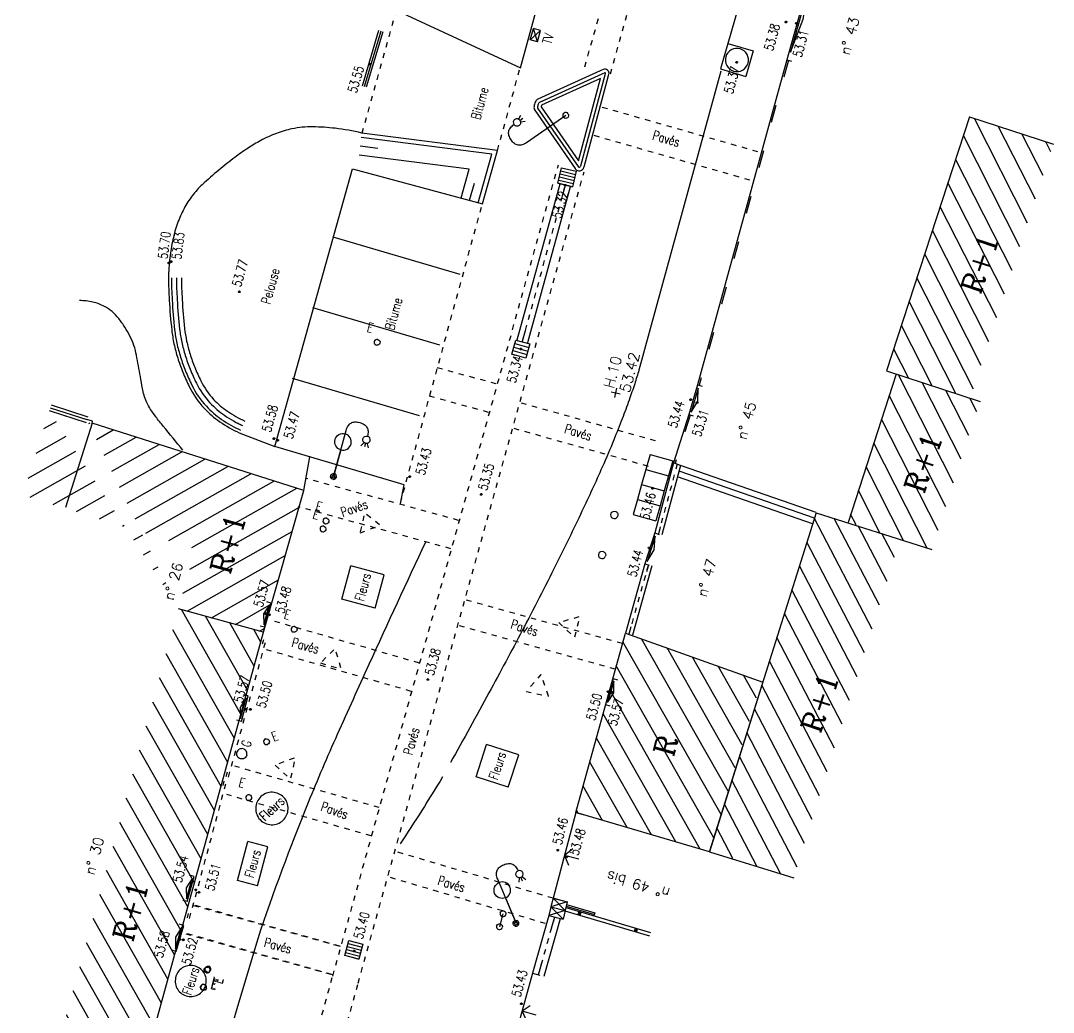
# Model space of a CAD drawing. Extents: x 661720 to 661930, y 6866381 to 6866956.
# Drawn here: x 661835.5 to 661870.62, y 6866849.16 to 6866882.86 of the extents above; entities that cross this region are included whole.
import ezdxf
from ezdxf.enums import TextEntityAlignment as Align

# ---------------------------------------------------------------- set-up
doc = ezdxf.new("R2010")
doc.units = 0
for name, pattern in [('CONTINU', [0]), ('JSI_007', [0.8, 0.3, -0.5]), ('JSI_MCL0', [1, 0.5, 0.5]), ('JSI_MCL3', [4.5, 3, -1.5]), ('JSI_TCO', [1, 0.5, 0.5]), ('JSI_TCO2', [1, 0.5, 0.5]), ('JSI_TIC', [0.2, 0.08, 0.01, -0.1, 0.01])]:
    doc.linetypes.add(name, pattern=pattern)
doc.layers.get('0').update_dxf_attribs({"linetype": 'CONTINUOUS'})
for name, color, linetype in [('ALTI', 140, 'CONTINUOUS'), ('BATI', 6, 'CONTINUOUS'), ('BORDURE', 7, 'CONTINU'), ('HACHURE', 7, 'CONTINUOUS'), ('LIMITE', 7, 'CONTINUOUS'), ('MARQUAGE', 7, 'CONTINUOUS'), ('MOB', 6, 'CONTINUOUS'), ('NUMEROS', 1, 'CONTINUOUS'), ('OBJASS', 22, 'CONTINUOUS'), ('OBJDIVERS', 104, 'CONTINUOUS'), ('OBJEAU', 4, 'CONTINUOUS'), ('OBJEP', 220, 'CONTINUOUS'), ('OBJGAZ', 30, 'CONTINUOUS'), ('OBJTELECOM', 3, 'CONTINUOUS'), ('POINTS-POLYGO', 7, 'CONTINUOUS'), ('POLYGO', 240, 'CONTINUOUS'), ('SIGNAL', 6, 'CONTINUOUS'), ('TEXTE', 7, 'CONTINUOUS'), ('VEGETATION', 3, 'CONTINUOUS'), ('VOIRIE', 7, 'CONTINUOUS'), ('Z', 4, 'CONTINUOUS')]:
    doc.layers.add(name, color=color, linetype=linetype)
doc.styles.add('36-2', font='romans.shx', dxfattribs={"height": 0.36})
doc.styles.add('5-2', font='romand.shx', dxfattribs={"height": 0.35})
doc.styles.add('7-2', font='romanc.shx', dxfattribs={"height": 0.7})
doc.styles.add('ROMANS', font='romans.shx', dxfattribs={"width": 0.95, "oblique": 13.5, "height": 5})
doc.styles.get("Standard").update_dxf_attribs({"font": 'romans.shx'})
doc.linetypes.add('JSI_HAIED', pattern='A,0.48,0.06,-0.1,[138,jsi_form.shx,S=0.05,R=0,X=-0.1,Y=0],0.06', length=0.7)
doc.linetypes.add('JSI_HAIEG', pattern='A,0.48,0.06,-0.1,[137,jsi_form.shx,S=0.05,R=0,X=-0.1,Y=0],0.06', length=0.7)
doc.linetypes.add('JSI_MUA', pattern='A,0.0001,[130,jsi_form.shx,S=0.5,R=0,X=-0.125,Y=0],-0.75', length=0.7501)
doc.linetypes.add('JSI_MUD', pattern='A,0.0001,[130,jsi_form.shx,S=0.5,R=0,X=0.875,Y=0],-0.75', length=0.7501)
doc.linetypes.add('JSI_MUG', pattern='A,0.0001,[130,jsi_form.shx,S=0.5,R=0,X=-0.125,Y=0],-0.75', length=0.7501)
doc.linetypes.add('JSI_MUR', pattern='A,1e-06,-0.5,[130,jsi_form.shx,S=0.7,R=315,X=0.05,Y=0],-0.5', length=1.000001)

# ---------------------------------------------------------------- blocks, each defined once
blk = doc.blocks.new('$B_200')
at = {"color": 0, "linetype": 'BYBLOCK', "flags": 128}
for points in [[(0, -0.5, -0.414214), (-0.5, 0, -0.414214), (0, 0.5)], [(0, -0.5, 0.414214), (0.5, 0, 0.414214), (0, 0.5)]]:
    blk.add_lwpolyline(points, format="xyb", dxfattribs=at)
blk = doc.blocks.new('$B_100')
at = {"color": 0, "linetype": 'BYBLOCK', "flags": 128}
for points in [[(0, 0.625, -0.4142136), (-0.1875, 0.8125, -0.4142136), (0, 1)], [(0, 0.625, 0.4142136), (0.1875, 0.8125, 0.4142136), (0, 1)]]:
    blk.add_lwpolyline(points, format="xyb", dxfattribs=at)
blk.add_lwpolyline([(0, 0.625), (0, 0)], dxfattribs=at)
blk = doc.blocks.new('$Y_001')
at = {"color": 0, "linetype": 'BYBLOCK', "flags": 128}
for points in [[(-0.5, 0), (0.5, 0)], [(0, -0.5), (0, 0.5)]]:
    blk.add_lwpolyline(points, dxfattribs=at)
blk = doc.blocks.new('TCPOINT')
at = {"color": 0}
blk.add_point((0, 0), dxfattribs=at)
at = {"layer": 'NUMEROS', "style": '36-2'}
blk.add_attdef('MAT', (0.1, 0.1), '', height=0.36, dxfattribs=at)
at = {"layer": 'Z', "style": 'ROMANS'}
blk.add_attdef('ALT', text='', height=0.36, dxfattribs=at).set_placement((0.1, -0.1), align=Align.TOP_LEFT)
blk = doc.blocks.new('$B_001')
at = {"color": 0, "linetype": 'BYBLOCK', "flags": 128}
for points in [[(0, 0), (0, 1)], [(0, 1), (1, 1)], [(1, 0), (1, 1)], [(0, 0), (1, 0)]]:
    blk.add_lwpolyline(points, dxfattribs=at)
blk = doc.blocks.new('$B_130')
at = {"color": 0, "linetype": 'BYBLOCK', "flags": 128}
for points in [[(0, 0), (0, 0.812, -0.08), (0.012, 0.895, -0.117647), (0.047, 0.953, -0.117647), (0.105, 0.988, -0.08), (0.188, 1, -0.08), (0.27, 0.988, -0.117647), (0.328, 0.953, -0.117647), (0.363, 0.895, -0.08), (0.375, 0.812)], [(0.375, 0.688, -0.414214), (0.312, 0.75, -0.414214), (0.375, 0.812)], [(0.375, 0.688, 0.414214), (0.438, 0.75, 0.414214), (0.375, 0.812)]]:
    blk.add_lwpolyline(points, format="xyb", dxfattribs=at)
for points in [[(0.344, 0.688), (0.312, 0.625)], [(0.375, 0.688), (0.375, 0.625)], [(0.406, 0.688), (0.438, 0.625)]]:
    blk.add_lwpolyline(points, dxfattribs=at)
blk = doc.blocks.new('$B_030')
at = {"color": 0, "linetype": 'BYBLOCK', "flags": 128}
for points in [[(0, 0), (0, 1)], [(0, 1), (1, 1)], [(0, 1), (1, 0)], [(0, 0), (1, 1)], [(1, 0), (1, 1)], [(0, 0), (1, 0)]]:
    blk.add_lwpolyline(points, dxfattribs=at)
blk = doc.blocks.new('$B_020')
at = {"color": 0, "linetype": 'BYBLOCK', "flags": 128}
for points in [[(0, 0), (0, 1)], [(0, 1), (1, 1)], [(1, 0), (1, 1)], [(0, 0), (1, 0)]]:
    blk.add_lwpolyline(points, dxfattribs=at)
for points in [[(0.5, 0.0625, -0.4142136), (0.0625, 0.5, -0.4142136), (0.5, 0.9375)], [(0.5, 0.0625, 0.4142136), (0.9375, 0.5, 0.4142136), (0.5, 0.9375)]]:
    blk.add_lwpolyline(points, format="xyb", dxfattribs=at)
blk = doc.blocks.new('$B_043')
at = {"color": 0, "linetype": 'BYBLOCK', "flags": 128}
blk.add_lwpolyline([(0, 0.5), (1, 0.5)], dxfattribs=at)
blk = doc.blocks.new('$B_055')
at = {"color": 0, "linetype": 'BYBLOCK', "flags": 128}
for points in [[(0.5, 0, -0.414214), (0, 0.5, -0.414214), (0.5, 1)], [(0.5, 0, 0.414214), (1, 0.5, 0.414214), (0.5, 1)]]:
    blk.add_lwpolyline(points, format="xyb", dxfattribs=at)
blk = doc.blocks.new('$B_027')
at = {"color": 0, "linetype": 'BYBLOCK', "flags": 128}
for points in [[(-0.5, -0.5), (0.5, -0.5), (0.5, -0.188)], [(-0.5, -0.5), (-0.5, -0.188)]]:
    blk.add_lwpolyline(points, dxfattribs=at)
blk.add_lwpolyline([(-0.406, -0.406), (0.406, -0.406), (0, -0.188)], close=True, dxfattribs=at)
blk = doc.blocks.new('$B_028')
at = {"color": 0, "linetype": 'BYBLOCK', "flags": 128}
for points in [[(0, 0.5), (0, -0.5), (0.094, -0.062)], [(-0.5, -0.5), (-0.5, 0)], [(0.5, 0), (0.5, -0.5)], [(-0.094, -0.062), (0, -0.5)], [(-0.5, -0.5), (0.5, -0.5)]]:
    blk.add_lwpolyline(points, dxfattribs=at)
blk = doc.blocks.new('$B_210')
at = {"linetype": 'CONTINUOUS'}
blk.add_hatch(color=0, dxfattribs=at).paths.add_polyline_path([(0, -0.5, -1), (0, 0.5, -1)])
at = {"color": 0, "linetype": 'BYBLOCK', "flags": 128}
blk.add_lwpolyline([(0, -0.5, -1), (0, 0.5, -1)], format="xyb", close=True, dxfattribs=at)
blk = doc.blocks.new('GEOCARR1')
at = {"const_width": 1}
blk.add_lwpolyline([(0, 0), (0, 1)], dxfattribs=at)

msp = doc.modelspace()

# ---------------------------------------------------------------- hatches: boundary and pattern name
at = {"layer": 'HACHURE', "linetype": 'CONTINUOUS', "ltscale": 2}
h = msp.add_hatch(dxfattribs=at)
h.set_pattern_fill('_USER', color=256, scale=0.6, angle=116.9269, style=0, pattern_type=0)
h.set_pattern_definition([(116.9269, (661958.265, 6866695.073), (-0.534951, -0.271712), [])])
h.paths.add_polyline_path([(661867.767, 6866879.59), (661870.619, 6866878.66), (661867.801, 6866870.025), (661864.949, 6866870.956)])
h = msp.add_hatch(dxfattribs=at)
h.set_pattern_fill('_USER', color=256, scale=0.6, angle=116.9999, style=0, pattern_type=0)
h.set_pattern_definition([(116.9999, (661958.265, 6866695.073), (-0.5346043, -0.2723935), [])])
h.paths.add_polyline_path([(661865.273, 6866870.844), (661868.126, 6866869.917), (661866.49, 6866864.88), (661863.637, 6866865.807)])
at = {"layer": 'HACHURE'}
h = msp.add_hatch(dxfattribs=at)
h.set_pattern_fill('_USER', color=256, scale=0.6, angle=209.4977, style=0, pattern_type=0)
h.set_pattern_definition([(209.49770058, (50261.49716, 6738626.0907), (0.2954331781, -0.52222527445), [])])
edge = h.paths.add_edge_path()
edge.add_line((661843.764, 6866862.074), (661845.127, 6866866.889))
edge.add_line((661845.127, 6866866.889), (661837.935, 6866869.173))
edge.add_line((661837.935, 6866869.173), (661837.95, 6866869.247))
edge.add_line((661837.95, 6866869.247), (661837.75, 6866869.303))
edge.add_line((661840.872, 6866862.872), (661841.449, 6866864.91))
edge.add_line((661841.449, 6866864.91), (661835.577, 6866866.737))
edge.add_line((661843.764, 6866862.074), (661840.872, 6866862.872))
edge.add_line((661836.485, 6866869.597), (661837.736, 6866869.193))
edge.add_line((661837.736, 6866869.193), (661837.767, 6866869.289))
edge.add_line((661837.767, 6866869.289), (661837.95, 6866869.247))
edge.add_line((661837.95, 6866869.247), (661837.935, 6866869.173))
edge.add_line((661836.485, 6866869.597), (661835.577, 6866866.737))
at = {"layer": 'HACHURE', "linetype": 'CONTINUOUS', "ltscale": 2}
h = msp.add_hatch(dxfattribs=at)
h.set_pattern_fill('_USER', color=256, scale=0.6, angle=117.5151, style=0, pattern_type=0)
h.set_pattern_definition([(117.51513, (661958.265, 6866695.073), (-0.5321333, -0.2771897), [])])
h.paths.add_polyline_path([(661862.554, 6866866.136), (661865.415, 6866865.235), (661861.791, 6866853.729), (661858.929, 6866854.631)])
h = msp.add_hatch(dxfattribs=at)
h.set_pattern_fill('_USER', color=256, scale=0.6, angle=119.5764, style=0, pattern_type=0)
h.set_pattern_definition([(119.5764, (661958.265, 6866695.073), (-0.5218189, -0.2961504), [])])
h.paths.add_polyline_path([(661838.393, 6866842.608), (661835.501, 6866843.406), (661840.872, 6866862.872), (661843.764, 6866862.074)])
h = msp.add_hatch(dxfattribs=at)
h.set_pattern_fill('_USER', color=256, scale=0.6, angle=119.6016, style=0, pattern_type=0)
h.set_pattern_definition([(119.6016, (661958.265, 6866695.073), (-0.5216887, -0.2963797), [])])
h.paths.add_polyline_path([(661860.695, 6866860.391), (661858.93, 6866854.607), (661854.384, 6866855.945), (661856.064, 6866862.045)])
at = {"layer": 'OBJASS', "linetype": 'CONTINUOUS', "ltscale": 2}
h = msp.add_hatch(dxfattribs=at)
h.set_pattern_fill('_USER', color=256, scale=0.1076, angle=166.3943, style=0, pattern_type=0)
h.set_pattern_definition([(166.394, (661853.8982, 6866877.85848), (-0.025312, -0.10458), [])])
h.paths.add_polyline_path([(661853.898, 6866877.858), (661854.396, 6866877.738), (661854.269, 6866877.215), (661853.772, 6866877.335)])
h = msp.add_hatch(dxfattribs=at)
h.set_pattern_fill('_USER', color=256, scale=0.125, angle=-15.3603, style=0, pattern_type=0)
h.set_pattern_definition([(344.64, (661852.68485, 6866871.38964), (0.033111, 0.120535), [])])
h.paths.add_polyline_path([(661852.685, 6866871.39), (661852.203, 6866871.522), (661852.335, 6866872.004), (661852.817, 6866871.872)])
h = msp.add_hatch(dxfattribs=at)
h.set_pattern_fill('_USER', color=256, scale=0.1051, angle=-15.2945, style=0, pattern_type=0)
h.set_pattern_definition([(344.706, (661847.00354, 6866850.96142), (0.027723, 0.101378), [])])
h.paths.add_polyline_path([(661847.004, 6866850.961), (661846.524, 6866851.092), (661846.663, 6866851.6), (661847.142, 6866851.468)])

# ---------------------------------------------------------------- linework, layer by layer
at = {"layer": 'BATI', "linetype": 'JSI_MUD', "ltscale": 0.16}
msp.add_line((661843.727, 6866861.677, 110.804), (661843.77, 6866861.831, 110.804), dxfattribs=at)
at = {"layer": 'BATI', "linetype": 'JSI_MUG', "ltscale": 0.16}
msp.add_line((661842.49, 6866857.173, 110.829), (661842.533, 6866857.328, 110.828), dxfattribs=at)
at = {"layer": 'BATI', "linetype": 'JSI_MUD', "ltscale": 0.15}
msp.add_line((661842.387, 6866856.867, 110.827), (661842.426, 6866857.011, 110.827), dxfattribs=at)
at = {"layer": 'BATI', "linetype": 'JSI_MUG', "ltscale": 0.15}
msp.add_line((661841.174, 6866852.367, 110.839), (661841.213, 6866852.512, 110.839), dxfattribs=at)
at = {"layer": 'BATI', "linetype": 'JSI_TCO2', "ltscale": 2, "elevation": 57.333, "flags": 128}
for points in [[(661867.767, 6866879.59), (661864.949, 6866870.956)], [(661867.767, 6866879.59), (661870.619, 6866878.66)], [(661864.949, 6866870.956), (661868.126, 6866869.917)], [(661865.273, 6866870.844), (661863.637, 6866865.807)], [(661843.764, 6866862.074), (661845.127, 6866866.889), (661837.935, 6866869.173), (661837.95, 6866869.247), (661837.75, 6866869.303)], [(661837.935, 6866869.173), (661837.027, 6866866.314)], [(661862.554, 6866866.136), (661858.929, 6866854.631)], [(661862.554, 6866866.136), (661866.49, 6866864.88)], [(661843.764, 6866862.074), (661840.872, 6866862.872)], [(661838.393, 6866842.608), (661843.764, 6866862.074)], [(661858.93, 6866854.607), (661861.791, 6866853.729)]]:
    msp.add_lwpolyline(points, dxfattribs=at)
msp.add_lwpolyline([(661860.74, 6866860.377), (661858.93, 6866854.607), (661854.384, 6866855.945), (661856.064, 6866862.045)], close=True, dxfattribs=at)
at = {"layer": 'BATI', "linetype": 'JSI_TIC', "ltscale": 2, "elevation": 57.333, "flags": 128}
for points in [[(661842.567, 6866857.152), (661843.847, 6866861.81)], [(661841.247, 6866852.348), (661842.498, 6866856.992)]]:
    msp.add_lwpolyline(points, dxfattribs=at)
at = {"layer": 'BORDURE', "linetype": 'JSI_MUD', "ltscale": 0.37}
msp.add_line((661853.926, 6866876.908, 110.656), (661854.024, 6866877.265, 110.655), dxfattribs=at)
at = {"layer": 'BORDURE', "linetype": 'JSI_MUG', "ltscale": 0.37}
msp.add_line((661852.568, 6866871.965, 110.671), (661852.666, 6866872.322, 110.67), dxfattribs=at)
at = {"layer": 'BORDURE', "linetype": 'JSI_TCO', "ltscale": 2, "elevation": 57.333, "flags": 128}
for points in [[(661846.939, 6866884.67, 0.031922), (661846.916, 6866884.52, 0.037393), (661846.914, 6866884.379, 0.088375), (661846.973, 6866884.127, 0.055994), (661847.051, 6866883.992, 0.051382), (661847.161, 6866883.871, 0.026755), (661847.467, 6866883.621, 0.020062), (661847.602, 6866883.531, 0.027253), (661847.724, 6866883.466), (661852.494, 6866881.253), (661853.411, 6866884.577)], [(661847.105, 6866879.036, 0.031737), (661846.198, 6866879.199, 0.023637), (661845.436, 6866879.249, 0.056803), (661844.727, 6866879.181, 0.038471), (661844.198, 6866879.026, 0.034102), (661843.666, 6866878.782, 0.019433), (661843.234, 6866878.524, 0.016041), (661842.78, 6866878.208, 0.014832), (661842.242, 6866877.782, 0.012238), (661841.677, 6866877.282, 0.043016), (661841.337, 6866876.909, 0.040559), (661841.057, 6866876.471, 0.035966), (661840.839, 6866875.976, 0.031269), (661840.677, 6866875.418, 0.026647), (661840.574, 6866874.798, 0.0225), (661840.528, 6866874.116)], [(661840.528, 6866874.116, 0.010881), (661840.554, 6866873.361, 0.01372), (661840.639, 6866872.343, 0.025262), (661840.715, 6866871.876, 0.022899), (661840.842, 6866871.395, 0.019961), (661841.015, 6866870.914, 0.017825), (661841.235, 6866870.421, 0.075451), (661841.743, 6866869.685, 0.052286), (661842.275, 6866869.226, 0.044613), (661842.937, 6866868.851)], [(661841.018, 6866868.257, -0.002981), (661840.353, 6866869.073, -0.002404), (661840.095, 6866869.396, -0.028929), (661839.919, 6866869.646, -0.032546), (661839.784, 6866869.9, -0.064745), (661839.642, 6866870.36, 0.002284), (661839.573, 6866870.763, 0.002698), (661839.439, 6866871.49, 0.035012), (661839.353, 6866871.814, 0.032498), (661839.219, 6866872.136, 0.027599), (661839.049, 6866872.436, 0.024556), (661838.837, 6866872.733, 0.049623), (661838.611, 6866872.969, 0.052904), (661838.35, 6866873.147, 0.067094), (661837.954, 6866873.295, 0.056816), (661837.498, 6866873.344)]]:
    msp.add_lwpolyline(points, format="xyb", dxfattribs=at)
for points in [[(661851.201, 6866876.631), (661851.717, 6866878.449), (661847.105, 6866879.036)], [(661848.413, 6866866.451), (661848.538, 6866867.083), (661844.145, 6866868.386), (661846.79, 6866877.822), (661851.201, 6866876.631)], [(661852.39, 6866872.014), (661853.846, 6866877.314)], [(661852.747, 6866871.916), (661854.203, 6866877.216)], [(661842.937, 6866868.851), (661844.145, 6866868.386)], [(661845.127, 6866866.889), (661845.338, 6866868.037)]]:
    msp.add_lwpolyline(points, dxfattribs=at)
at = {"layer": 'BORDURE', "linetype": 'JSI_TIC', "ltscale": 2, "elevation": 57.333, "flags": 128}
msp.add_lwpolyline([(661852.568, 6866871.965), (661854.024, 6866877.265)], dxfattribs=at)
at = {"layer": 'LIMITE', "linetype": 'JSI_MUD', "ltscale": 0.24}
msp.add_line((661853.361, 6866880.18, 110.676), (661853.143, 6866880.081, 110.68), dxfattribs=at)
at = {"layer": 'LIMITE', "linetype": 'JSI_TCO', "ltscale": 2}
msp.add_line((661837.736, 6866869.193, 111.07), (661836.485, 6866869.597, 111.083), dxfattribs=at)
at = {"layer": 'LIMITE', "linetype": 'JSI_MUG', "ltscale": 0.2}
msp.add_line((661837.767, 6866869.289, 111.07), (661837.576, 6866869.35, 111.072), dxfattribs=at)
at = {"layer": 'LIMITE', "linetype": 'JSI_MUD', "ltscale": 0.25}
for p, q in [((661857.254, 6866865.655, 110.798), (661857.189, 6866865.414, 110.799)), ((661856.252, 6866862.252, 110.817), (661856.185, 6866862.011, 110.821))]:
    msp.add_line(p, q, dxfattribs=at)
at = {"layer": 'LIMITE', "linetype": 'JSI_MUG', "ltscale": 0.25}
msp.add_line((661856.848, 6866864.364, 110.775), (661856.78, 6866864.123, 110.78), dxfattribs=at)
at = {"layer": 'LIMITE', "linetype": 'JSI_MUG', "ltscale": 0.4}
msp.add_line((661853.653, 6866852.391, 110.83), (661853.545, 6866852.006, 110.822), dxfattribs=at)
at = {"layer": 'LIMITE', "linetype": 'JSI_MUD', "ltscale": 0.4}
msp.add_line((661853.212, 6866850.815, 110.797), (661853.104, 6866850.43, 110.79), dxfattribs=at)
at = {"layer": 'LIMITE', "linetype": 'CONTINUOUS', "ltscale": 2, "elevation": 57.333, "flags": 128}
for points in [[(661861.56, 6866881.528), (661858.523, 6866870.479)], [(661858.225, 6866869.468), (661857.706, 6866867.828)]]:
    msp.add_lwpolyline(points, dxfattribs=at)
at = {"layer": 'LIMITE', "linetype": 'JSI_007', "ltscale": 2, "elevation": 57.333, "flags": 128}
for points in [[(661861.608, 6866881.515), (661858.571, 6866870.466)], [(661858.273, 6866869.453), (661857.754, 6866867.813)]]:
    msp.add_lwpolyline(points, dxfattribs=at)
at = {"layer": 'LIMITE', "linetype": 'JSI_TCO', "ltscale": 2, "elevation": 57.333, "flags": 128}
for points in [[(661853.093, 6866880.19, 0.100322), (661853.047, 6866880.155, 0.066879), (661853.007, 6866880.097, 0.04462), (661852.977, 6866880.024, 0.042081), (661852.96, 6866879.946, 0.074161), (661852.96, 6866879.875, 0.112008), (661852.981, 6866879.821), (661854.36, 6866877.831), (661854.363, 6866877.826, 0.638604), (661854.657, 6866877.877), (661854.661, 6866877.892), (661855.493, 6866880.989), (661855.505, 6866881.034, 0.633309), (661855.315, 6866881.195), (661855.212, 6866881.149)], [(661853.218, 6866879.983, 0.039774), (661853.206, 6866879.953, 0.032336), (661853.2, 6866879.926), (661854.467, 6866878.097), (661855.217, 6866880.888)]]:
    msp.add_lwpolyline(points, format="xyb", close=True, dxfattribs=at)
at = {"layer": 'LIMITE', "linetype": 'JSI_MUR', "ltscale": 0.24, "elevation": 57.333, "flags": 128}
msp.add_lwpolyline([(661853.143, 6866880.081, 0.09675), (661853.135, 6866880.074, 0.065921), (661853.114, 6866880.042, 0.045475), (661853.091, 6866879.988, 0.042825), (661853.079, 6866879.93, 0.06212), (661853.078, 6866879.898, 0.057742), (661853.079, 6866879.889), (661854.458, 6866877.899), (661854.462, 6866877.895, 0.640773), (661854.541, 6866877.908), (661854.545, 6866877.924), (661855.377, 6866881.02), (661855.389, 6866881.065, 0.627752), (661855.365, 6866881.086), (661855.261, 6866881.039)], format="xyb", close=True, dxfattribs=at)
at = {"layer": 'LIMITE', "linetype": 'JSI_MUG', "ltscale": 0.24, "elevation": 57.333, "flags": 128}
msp.add_lwpolyline([(661853.143, 6866880.081, 0.09675), (661853.135, 6866880.074, 0.065921), (661853.114, 6866880.042, 0.045475), (661853.091, 6866879.988), (661853.088, 6866879.977), (661853.085, 6866879.965)], format="xyb", dxfattribs=at)
at = {"layer": 'LIMITE', "linetype": 'JSI_TCO', "ltscale": 2, "elevation": 57.333, "flags": 128}
for points in [[(661840.628, 6866874.117, 0.010938), (661840.653, 6866873.366, 0.013706), (661840.738, 6866872.354, 0.025294), (661840.813, 6866871.896, 0.022891), (661840.938, 6866871.425, 0.019993), (661841.107, 6866870.951, 0.017824), (661841.324, 6866870.465, 0.075455), (661841.816, 6866869.753, 0.052399), (661842.334, 6866869.307, 0.044526), (661842.979, 6866868.942)], [(661840.967, 6866874.121, 0.010886), (661840.993, 6866873.385, 0.01366), (661841.076, 6866872.392, 0.02536), (661841.146, 6866871.966, 0.02277), (661841.262, 6866871.526, 0.02004), (661841.423, 6866871.077, 0.017754), (661841.63, 6866870.614, 0.075583), (661842.064, 6866869.986, 0.052738), (661842.533, 6866869.583, 0.044086), (661843.121, 6866869.251)]]:
    msp.add_lwpolyline(points, format="xyb", dxfattribs=at)
at = {"layer": 'LIMITE', "linetype": 'JSI_MUR', "ltscale": 0.34, "elevation": 57.333, "flags": 128}
msp.add_lwpolyline([(661840.798, 6866874.119, 0.011048), (661840.823, 6866873.376, 0.013625), (661840.907, 6866872.373, 0.025305), (661840.98, 6866871.931, 0.022825), (661841.1, 6866871.476, 0.020079), (661841.265, 6866871.014, 0.01785), (661841.477, 6866870.539, 0.075413), (661841.94, 6866869.869, 0.052591), (661842.433, 6866869.445, 0.044323), (661843.05, 6866869.096)], format="xyb", dxfattribs=at)
at = {"layer": 'LIMITE', "linetype": 'JSI_MUG', "ltscale": 0.34, "elevation": 57.333, "flags": 128}
msp.add_lwpolyline([(661840.798, 6866874.119, 0.005254), (661840.805, 6866873.783)], format="xyb", dxfattribs=at)
at = {"layer": 'LIMITE', "linetype": 'JSI_MUR', "ltscale": 0.2, "elevation": 57.333, "flags": 128}
msp.add_lwpolyline([(661837.767, 6866869.289), (661836.515, 6866869.692)], dxfattribs=at)
at = {"layer": 'LIMITE', "linetype": 'JSI_TCO', "ltscale": 2, "elevation": 57.333, "flags": 128}
for points in [[(661837.797, 6866869.384), (661836.546, 6866869.787)], [(661857.706, 6866867.828), (661857.069, 6866865.446)], [(661857.943, 6866867.745), (661857.706, 6866867.828)], [(661857.943, 6866867.745), (661857.31, 6866865.381)], [(661862.554, 6866866.138), (661857.943, 6866867.745)], [(661862.434, 6866865.756), (661857.839, 6866867.358)], [(661856.727, 6866864.398), (661856.064, 6866862.045)], [(661856.968, 6866864.33), (661856.305, 6866861.977)], [(661853.46, 6866852.445), (661852.912, 6866850.484)], [(661853.846, 6866852.337), (661853.297, 6866850.376)]]:
    msp.add_lwpolyline(points, dxfattribs=at)
at = {"layer": 'LIMITE', "linetype": 'JSI_MUD', "ltscale": 0.34, "elevation": 57.333, "flags": 128}
msp.add_lwpolyline([(661842.758, 6866869.244, 0.018543), (661843.05, 6866869.096)], format="xyb", dxfattribs=at)
at = {"layer": 'LIMITE', "linetype": 'JSI_TIC', "ltscale": 2, "elevation": 57.333, "flags": 128}
for points in [[(661857.825, 6866867.787), (661857.189, 6866865.414)], [(661856.848, 6866864.364), (661856.185, 6866862.011)], [(661853.653, 6866852.391), (661853.104, 6866850.43)]]:
    msp.add_lwpolyline(points, dxfattribs=at)
at = {"layer": 'LIMITE', "linetype": 'JSI_MUR', "ltscale": 0.4, "elevation": 57.333, "flags": 128}
msp.add_lwpolyline([(661862.494, 6866865.947), (661857.891, 6866867.552)], dxfattribs=at)
at = {"layer": 'LIMITE', "linetype": 'CONTINUOUS', "elevation": 57.333, "flags": 128}
msp.add_lwpolyline([(661854.043, 6866852.718), (661856.921, 6866851.871)], dxfattribs=at)
at = {"layer": 'LIMITE', "linetype": 'JSI_MUR', "ltscale": 0.1, "elevation": 57.333, "flags": 128}
msp.add_lwpolyline([(661854.055, 6866852.767), (661855.012, 6866852.485)], dxfattribs=at)
at = {"layer": 'LIMITE', "elevation": 57.333, "flags": 128}
for points in [[(661854.067, 6866852.815), (661855.026, 6866852.533), (661854.998, 6866852.437)], [(661854.009, 6866852.603), (661856.887, 6866851.755)]]:
    msp.add_lwpolyline(points, dxfattribs=at)
at = {"layer": 'MARQUAGE', "linetype": 'JSI_MCL3', "ltscale": 2, "elevation": 57.333, "flags": 128}
msp.add_lwpolyline([(661860.294, 6866884.637), (661859.551, 6866882.08)], dxfattribs=at)
at = {"layer": 'MARQUAGE', "linetype": 'JSI_MCL0', "ltscale": 2, "elevation": 57.333, "flags": 128}
for points in [[(661859.309, 6866881.137), (661856.523, 6866870.985, -0.011061), (661856.382, 6866870.517, -0.007781), (661856.194, 6866869.965, -0.005761), (661855.957, 6866869.331, -0.004432), (661855.673, 6866868.612, -0.00775), (661855.278, 6866867.683, -0.00658), (661854.588, 6866866.183, -0.004397), (661853.705, 6866864.368, -0.005784), (661852.56, 6866862.133, -0.003562), (661851.425, 6866860.013, -0.002819), (661850.119, 6866857.646)], [(661843.573, 6866851.67, -0.015858), (661845.29, 6866856.297, -0.008504), (661846.28, 6866858.61, -0.001556), (661847.353, 6866860.984, -0.002952), (661849.282, 6866865.15)]]:
    msp.add_lwpolyline(points, format="xyb", dxfattribs=at)
for points in [[(661850.444, 6866874.229), (661846.13, 6866875.502)], [(661849.753, 6866871.827), (661845.439, 6866873.099)], [(661849.062, 6866869.424), (661844.748, 6866870.697)], [(661839.302, 6866837.035), (661842.884, 6866849.369), (661843.573, 6866851.67)]]:
    msp.add_lwpolyline(points, dxfattribs=at)
at = {"layer": 'MARQUAGE', "linetype": 'JSI_MCL3', "ltscale": 2, "elevation": 57.333, "flags": 128}
msp.add_lwpolyline([(661849.849, 6866857.161, -0.011372), (661848.402, 6866854.877)], format="xyb", dxfattribs=at)
at = {"layer": 'OBJASS', "linetype": 'JSI_TCO', "ltscale": 2}
msp.add_line((661847.818, 6866882.476, 110.885), (661847.255, 6866880.592, 110.886), dxfattribs=at)
at = {"layer": 'OBJASS', "linetype": 'JSI_TCO', "ltscale": 2, "elevation": 57.333, "flags": 128}
msp.add_lwpolyline([(661847.674, 6866882.519), (661847.111, 6866880.635)], dxfattribs=at)
at = {"layer": 'OBJASS', "linetype": 'JSI_MUA', "ltscale": 0.15, "elevation": 57.333, "flags": 128}
msp.add_lwpolyline([(661847.746, 6866882.497), (661847.183, 6866880.614)], dxfattribs=at)
at = {"layer": 'OBJASS', "linetype": 'JSI_MUG', "ltscale": 0.15, "elevation": 110.885, "flags": 128}
msp.add_lwpolyline([(661847.746, 6866882.497), (661847.703, 6866882.353)], dxfattribs=at)
at = {"layer": 'OBJASS', "linetype": 'JSI_MUD', "ltscale": 0.15, "elevation": 110.886, "flags": 128}
msp.add_lwpolyline([(661847.226, 6866880.758), (661847.183, 6866880.614)], dxfattribs=at)
at = {"layer": 'OBJASS', "linetype": 'JSI_TCO', "ltscale": 2, "elevation": 57.333, "flags": 128}
for points in [[(661853.898, 6866877.858), (661854.396, 6866877.738), (661854.269, 6866877.215), (661853.772, 6866877.335)], [(661852.685, 6866871.39), (661852.203, 6866871.522), (661852.335, 6866872.004), (661852.817, 6866871.872)], [(661847.004, 6866850.961), (661846.524, 6866851.092), (661846.663, 6866851.6), (661847.142, 6866851.468)]]:
    msp.add_lwpolyline(points, close=True, dxfattribs=at)
at = {"layer": 'VEGETATION', "linetype": 'JSI_HAIED', "ltscale": 2, "elevation": 57.333, "flags": 128}
msp.add_lwpolyline([(661851.057, 6866876.672), (661851.526, 6866878.322), (661847.086, 6866878.888)], dxfattribs=at)
at = {"layer": 'VEGETATION', "linetype": 'JSI_MUD', "ltscale": 0.6, "elevation": 57.333, "flags": 128}
msp.add_lwpolyline([(661847.643, 6866878.514), (661847.048, 6866878.59)], dxfattribs=at)
at = {"layer": 'VEGETATION', "linetype": 'JSI_HAIEG', "ltscale": 2, "elevation": 57.333, "flags": 128}
msp.add_lwpolyline([(661850.48, 6866876.836), (661850.758, 6866877.815), (661847.01, 6866878.292)], dxfattribs=at)
at = {"layer": 'VEGETATION', "linetype": 'JSI_MUG', "ltscale": 0.6, "elevation": 57.333, "flags": 128}
msp.add_lwpolyline([(661850.768, 6866876.754), (661850.932, 6866877.331)], dxfattribs=at)
at = {"layer": 'VOIRIE', "linetype": 'JSI_TIC', "ltscale": 2, "elevation": 57.333, "flags": 128}
for points in [[(661854.688, 6866881.29), (661857.105, 6866889.911)], [(661855.555, 6866881.047), (661857.972, 6866889.668)], [(661848.269, 6866883.219), (661847.105, 6866879.036)], [(661851.717, 6866878.449), (661852.47, 6866881.195)], [(661860.57, 6866878.4), (661855.234, 6866879.924)], [(661860.295, 6866877.438), (661854.96, 6866878.963)], [(661846.112, 6866850.389), (661853.792, 6866877.963)], [(661846.979, 6866850.148), (661854.659, 6866877.721)], [(661848.413, 6866866.451), (661851.201, 6866876.631)], [(661851.674, 6866870.511), (661849.646, 6866871.068)], [(661851.409, 6866869.546), (661849.381, 6866870.104)], [(661857.09, 6866868.577), (661852.475, 6866869.876)], [(661856.846, 6866867.71), (661852.231, 6866869.009)], [(661850.396, 6866865.876), (661845.213, 6866867.296)], [(661850.132, 6866864.912), (661844.949, 6866866.332)], [(661855.962, 6866861.687), (661850.611, 6866863.177)], [(661849.061, 6866861.024), (661844.113, 6866862.446)], [(661855.721, 6866860.82), (661850.37, 6866862.31)], [(661848.784, 6866860.063), (661843.837, 6866861.485)], [(661847.696, 6866856.112), (661842.787, 6866857.517)], [(661847.421, 6866855.151), (661842.512, 6866856.555)], [(661853.606, 6866853.033), (661848.217, 6866854.631)], [(661853.35, 6866852.17), (661847.961, 6866853.769)], [(661841.384, 6866852.786), (661846.379, 6866851.395)], [(661846.375, 6866851.396), (661841.417, 6866852.795)], [(661841.116, 6866851.823), (661846.111, 6866850.432)], [(661846.104, 6866850.434), (661841.146, 6866851.833)], [(661846.088, 6866850.333), (661838.97, 6866824.513)], [(661846.956, 6866850.094), (661839.837, 6866824.274)]]:
    msp.add_lwpolyline(points, dxfattribs=at)
for points in [[(661847.042, 6866865.447), (661847.725, 6866865.71), (661847.195, 6866866.137)], [(661853.801, 6866862.401), (661854.337, 6866861.892), (661854.529, 6866862.605)], [(661845.699, 6866861.03), (661846.398, 6866860.83), (661846.199, 6866861.526)], [(661853.456, 6866859.901), (661853.195, 6866860.634), (661852.698, 6866860.059)], [(661844.156, 6866857.556), (661844.683, 6866857.075), (661844.85, 6866857.814)]]:
    msp.add_lwpolyline(points, close=True, dxfattribs=at)

# ---------------------------------------------------------------- block references
at = {"layer": 'ALTI', "linetype": 'CONTINUOUS', "yscale": 0.0600000000834948}
for p, xscale, rotation in [((661861.524, 6866882.814, 57.333), 0.0600000003961226, 254.6297743069887), ((661861.883, 6866882.765, 57.333), 0.0600000003961226, 254.6297743069887), ((661859.849, 6866881.44, 57.333), 0.0599999999548188, 254.6560128988828), ((661847.385, 6866881.37, 57.333), 0.0599999997767279, 253.3557639259554), ((661854.024, 6866877.265, 57.333), 0.059999999622662, 74.63966154749568), ((661840.54, 6866874.62, 57.333), 0.0600000000401683, 264.9290349623006), ((661840.619, 6866874.671, 57.333), 0.0600000000208558, 264.4593060105648), ((661842.939, 6866873.645, 57.333), 0.0599999999574125, 272.655476467947), ((661852.51, 6866871.697, 57.333), 0.059999999622662, 74.63966154749568), ((661858.286, 6866869.979, 57.333), 0.060000000262505, 252.4409724700797), ((661858.5, 6866869.875, 57.333), 0.060000000262505, 252.4409724700797), ((661844.115, 6866868.655, 57.333), 0.0599999996197293, 74.3426632483748), ((661844.242, 6866868.597, 57.333), 0.0599999996197293, 74.3426632483748), ((661848.729, 6866867.362, 57.333), 0.0600000003152915, 74.6851072551389), ((661851.163, 6866866.758, 57.333), 0.0599999998748637, 74.43603933019578), ((661856.992, 6866866.965, 57.333), 0.0599999996309308, 255.0138329493924), ((661856.872, 6866864.937, 57.333), 0.0599999996309308, 255.0138329493924), ((661843.835, 6866862.705, 57.333), 0.0599999996013386, 74.19175210494518), ((661843.952, 6866862.663, 57.333), 0.0599999996013386, 74.19175210494518), ((661849.349, 6866860.468, 57.333), 0.0599999998748637, 74.43603933019578), ((661855.476, 6866860.054, 57.333), 0.059999999575916, 254.601604145122), ((661855.592, 6866860.045, 57.333), 0.059999999575916, 254.601604145122), ((661843.162, 6866859.457, 57.333), 0.0599999999368556, 74.63683374582119), ((661843.313, 6866859.448, 57.333), 0.0599999999368556, 74.63683374582119), ((661853.767, 6866854.664, 57.333), 0.0599999999484567, 343.5968199850113), ((661854.067, 6866854.438, 57.333), 0.0600000000260733, 163.4758371397195), ((661841.457, 6866853.313, 57.333), 0.0600000001398614, 74.91648185611136), ((661841.565, 6866853.234, 57.333), 0.0600000001398614, 74.91648185611136), ((661840.914, 6866851.632, 57.333), 0.0599999996958777, 74.5764166903664), ((661841.03, 6866851.619, 57.333), 0.0599999996958777, 74.5764166903664), ((661846.834, 6866851.24, 57.333), 0.0599999998748637, 74.43603933019578), ((661852.526, 6866849.446, 57.333), 0.059999999894106, 254.3662542268811)]:
    msp.add_blockref('$B_210', p, dxfattribs=dict(at, xscale=xscale, rotation=rotation))
at = {"layer": 'LIMITE', "linetype": 'CONTINUOUS', "yscale": 0.5000000000742785}
for name, p, xscale, rotation in [('$B_027', (661862.197, 6866882.879, 57.333), 2.945002819593821, 254.4025714888834), ('$B_027', (661858.614, 6866869.903, 57.333), 1.054228599445104, 253.5802876321543), ('$B_027', (661857.136, 6866864.845, 57.333), 1.102311553109979, 251.9683528960133), ('$B_027', (661843.67, 6866862.72, 57.333), 0.8520742518422849, 74.43074764478814), ('$B_027', (661855.758, 6866859.991, 57.333), 0.9241134127378239, 253.3589533632408), ('$B_027', (661842.878, 6866859.539, 57.333), 0.8942617350567061, 75.23098258785694), ('$B_028', (661854.237, 6866854.426, 57.333), 3.017155272559152, 255.0530006023482), ('$B_027', (661841.042, 6866853.409, 57.333), 0.8850648901185112, 75.02582178558228), ('$B_030', (661853.606, 6866853.033, 57.333), 0.303135942855391, 256.0511676774943), ('$B_030', (661853.533, 6866852.738, 57.333), 0.3020239062454023, 256.1176790125587), ('$B_027', (661840.678, 6866851.732, 57.333), 0.9164799613806535, 73.8449316902124), ('$B_028', (661852.794, 6866849.127, 57.333), 2.677481749691236, 254.4654177426417)]:
    msp.add_blockref(name, p, dxfattribs=dict(at, xscale=xscale, rotation=rotation))
at = {"layer": 'LIMITE', "xscale": 0.1199999998644019, "yscale": 0.1200000001669896, "zscale": 0.1199999999999974, "rotation": 343.5915420348434}
for p in [(661854.489, 6866852.462, 57.333), (661856.407, 6866851.897, 57.333)]:
    msp.add_blockref('GEOCARR1', p, dxfattribs=at)
at = {"layer": 'MOB', "linetype": 'CONTINUOUS'}
for name, p, xscale, yscale, rotation in [('$B_200', (661855.688, 6866866.061, 57.333), 0.24999999970281, 0.2499999995714944, 244.870789799101), ('$B_200', (661855.271, 6866864.7, 57.333), 0.2500000003342134, 0.2499999995714944, 244.0294608816578), ('$B_001', (661847.553, 6866862.887, 57.333), 1.174910520011716, 1.174899999753903, 74.86649602461497), ('$B_001', (661852.08, 6866856.802, 57.333), 1.158477664542455, 1.150499999899503, 71.95988641482566), ('$B_055', (661844.018, 6866855.303, 57.333), 1.103228067818302, 1.103200000217196, 43.06823724916437), ('$B_001', (661843.552, 6866853.451, 57.333), 1.373247235784187, 0.7006000003006498, 74.95145165664651), ('$B_200', (661851.904, 6866852.507, 57.333), 0.1999999999676469, 0.1999999996568045, 254.8445817381836), ('$B_043', (661851.682, 6866852.567, 57.333), 0.4594879865876232, 0.4595000003205398, 254.8445820252425), ('$B_200', (661851.784, 6866852.064, 57.333), 0.1999999999676469, 0.1999999996568045, 254.8445817381836), ('$B_055', (661841.628, 6866849.556, 57.333), 1.055645608109832, 1.055599999784949, 72.29412880350041)]:
    msp.add_blockref(name, p, dxfattribs=dict(at, xscale=xscale, yscale=yscale, rotation=rotation))
at = {"layer": 'OBJASS', "linetype": 'CONTINUOUS', "xscale": 0.9000064945291174, "yscale": 0.9000000003201547, "rotation": 253.7886860436538}
msp.add_blockref('$B_020', (661859.551, 6866882.08, 57.333), dxfattribs=at)
at = {"layer": 'OBJDIVERS', "linetype": 'CONTINUOUS', "xscale": 0.4000148246059472, "yscale": 0.2499999995714944, "rotation": 74.58293426851269}
msp.add_blockref('$B_030', (661853.074, 6866882.137, 57.333), dxfattribs=at)
at = {"layer": 'OBJEAU', "linetype": 'CONTINUOUS', "yscale": 0.1999999996568045}
for p, xscale, rotation in [((661847.624, 6866871.925, 57.333), 0.2000000000125078, 164.6333310029767), ((661845.782, 6866865.578, 57.333), 0.2000000001123889, 164.6790257109719), ((661845.881, 6866865.85, 57.333), 0.2000000001123889, 164.6790257109719), ((661844.801, 6866862.171, 57.333), 0.2000000000716405, 163.9576172190446), ((661843.862, 6866858.352, 57.333), 0.200000000088401, 200.3685997328644), ((661843.255, 6866856.452, 57.333), 0.2000000000041605, 164.0328734116416), ((661841.843, 6866850.596, 57.333), 0.1999999998535752, 344.4409147125805), ((661841.872, 6866850.623, 57.333), 0.1999999998535752, 344.4409147125805), ((661841.718, 6866850.009, 57.333), 0.1999999998221191, 74.57641682562269), ((661841.722, 6866849.999, 57.333), 0.1999999998221191, 74.57641682562269)]:
    msp.add_blockref('$B_200', p, dxfattribs=dict(at, xscale=xscale, rotation=rotation))
at = {"layer": 'OBJEP', "linetype": 'CONTINUOUS'}
for name, p, xscale, yscale, rotation in [('$B_130', (661854.038, 6866879.636, 57.333), 1.999999999635249, 2.000000000297114, 124.7182464298644), ('$B_200', (661854.038, 6866879.636, 57.333), 0.1999999998803433, 0.1999999996568045, 124.7182464423187), ('$B_130', (661846.142, 6866867.368, 57.333), 2.00000000013957, 2.000000000297114, 344.6790258139008), ('$B_200', (661846.142, 6866867.368, 57.333), 0.2000000001123889, 0.1999999996568045, 344.6790257109719), ('$B_130', (661852.347, 6866852.181, 57.333), 1.999999999917441, 2.000000000297114, 22.55539362287609), ('$B_200', (661852.347, 6866852.181, 57.333), 0.2000000000080368, 0.1999999996568045, 343.4758374113139)]:
    msp.add_blockref(name, p, dxfattribs=dict(at, xscale=xscale, yscale=yscale, rotation=rotation))
at = {"layer": 'OBJGAZ', "linetype": 'CONTINUOUS', "xscale": 0.3499999999778705, "yscale": 0.3500000003311864, "rotation": 74.63683382727206}
msp.add_blockref('$B_200', (661843.022, 6866857.942, 57.333), dxfattribs=at)
at = {"layer": 'OBJTELECOM', "linetype": 'CONTINUOUS', "yscale": 0.8014999995850015}
for p, xscale, rotation in [((661856.906, 6866868.118, 57.333), 0.5300504216943341, 254.1927418222366), ((661856.761, 6866867.608, 57.333), 0.5301468665245042, 254.1955984340273), ((661856.617, 6866867.098, 57.333), 0.5301733014828185, 254.1851756102137), ((661856.472, 6866866.588, 57.333), 0.5300504225904373, 254.1927418496597)]:
    msp.add_blockref('$B_001', p, dxfattribs=dict(at, xscale=xscale, rotation=rotation))
at = {"layer": 'POINTS-POLYGO', "rotation": 75.21353515482762}
msp.add_blockref('TCPOINT', (661855.737, 6866870.211, 57.333), dxfattribs=at).add_auto_attribs({'MAT': 'H.10', 'ALT': '53.42'})
at = {"layer": 'POLYGO', "linetype": 'CONTINUOUS', "xscale": 0.3200000000209822, "yscale": 0.3199999998237941, "zscale": 0.3200000000000003, "rotation": 348.0799646896258}
msp.add_blockref('$Y_001', (661855.737, 6866870.211, 110.758), dxfattribs=at)
at = {"layer": 'SIGNAL', "linetype": 'CONTINUOUS'}
for name, p, xscale, yscale, rotation in [('$B_100', (661846.142, 6866867.368, 57.333), 1.499999999981637, 1.500000000222835, 344.6790258310556), ('$B_200', (661846.142, 6866867.368, 57.333), 0.0999999999331546, 0.0999999998284023, 344.6790259682941), ('$B_100', (661852.347, 6866852.181, 57.333), 1.500000000062942, 1.500000000222835, 22.55539364015533), ('$B_200', (661852.347, 6866852.181, 57.333), 0.0999999998157715, 0.0999999998284023, 343.4758376576136)]:
    msp.add_blockref(name, p, dxfattribs=dict(at, xscale=xscale, yscale=yscale, rotation=rotation))

# ---------------------------------------------------------------- texts
at = {"layer": 'ALTI', "linetype": 'CONTINUOUS', "width": 0.75}
for s, rotation, p in [('53.38', 74.6298, (661861.327, 6866882.702, 57.333)), ('53.55', 73.3558, (661847.186, 6866881.263, 57.333)), ('53.44', 72.441, (661858.085, 6866869.875, 57.333)), ('53.44', 75.0138, (661856.676, 6866864.823, 57.333)), ('53.50', 74.6016, (661855.279, 6866859.942, 57.333)), ('53.43', 74.3663, (661852.746, 6866850.546, 57.333))]:
    msp.add_text(s, height=0.32, rotation=rotation, dxfattribs=at).set_placement(p, align=Align.RIGHT)
for s, rotation, p in [('53.31', 74.6298, (661861.995, 6866882.569, 57.333)), ('53.31', 72.441, (661858.604, 6866869.674, 57.333)), ('53.57', 74.6016, (661855.704, 6866859.848, 57.333)), ('53.46', 76.1004, (661853.807, 6866855.804, 57.333))]:
    msp.add_text(s, height=0.32, rotation=rotation, dxfattribs=at).set_placement(p, align=Align.TOP_RIGHT)
for s, rotation, p in [('53.37', 74.656, (661859.807, 6866881.286, 57.333)), ('53.46', 75.0138, (661856.95, 6866866.81, 57.333))]:
    msp.add_text(s, height=0.32, rotation=rotation, dxfattribs=at).set_placement(p, align=Align.MIDDLE_RIGHT)
for s, rotation, p in [('53.32', 74.6397, (661853.722, 6866876.157, 57.333)), ('53.77', 74.5363, (661842.838, 6866873.833, 57.333)), ('53.34', 74.6397, (661852.179, 6866870.564, 57.333)), ('53.35', 74.436, (661851.206, 6866866.912, 57.333)), ('53.38', 74.436, (661849.392, 6866860.622, 57.333)), ('53.40', 74.436, (661846.972, 6866851.662, 57.333))]:
    msp.add_text(s, height=0.32, rotation=rotation, dxfattribs=at).set_placement(p, align=Align.MIDDLE_LEFT)
for s, rotation, p in [('53.70', 82.9092, (661840.171, 6866874.787, 57.333)), ('53.47', 74.3427, (661844.439, 6866868.708, 57.333)), ('53.43', 74.6851, (661848.926, 6866867.474, 57.333)), ('53.48', 74.1918, (661844.15, 6866862.774, 57.333)), ('53.50', 74.6368, (661843.51, 6866859.56, 57.333)), ('53.48', 74.0258, (661854.157, 6866854.548, 57.333)), ('53.51', 74.9165, (661841.761, 6866853.347, 57.333)), ('53.52', 74.5764, (661840.974, 6866850.83, 57.333))]:
    msp.add_text(s, height=0.32, rotation=rotation, dxfattribs=at).set_placement(p, align=Align.TOP_LEFT)
for s, rotation, p in [('53.83', 82.9092, (661840.956, 6866874.729, 57.333)), ('53.58', 74.3427, (661844.004, 6866868.852, 57.333)), ('53.57', 74.1918, (661843.724, 6866862.902, 57.333)), ('53.57', 74.6368, (661843.05, 6866859.654, 57.333)), ('53.54', 74.9165, (661840.973, 6866853.542, 57.333)), ('53.58', 74.5764, (661840.33, 6866850.983, 57.333))]:
    msp.add_text(s, height=0.32, rotation=rotation, dxfattribs=at).set_placement(p)
at = {"layer": 'BATI', "style": '7-2'}
for s, rotation, p in [('R+1', 71.6555, (661868.125, 6866873.525, 57.333)), ('R+1', 71.6555, (661866.205, 6866866.756, 57.333)), ('R+1', 74.4772, (661842.614, 6866864.007, 57.333)), ('R+1', 71.6555, (661862.686, 6866858.605, 57.333)), ('R', 74.4772, (661857.688, 6866857.811, 57.333)), ('R+1', 74.4772, (661839.303, 6866851.518, 57.333))]:
    msp.add_text(s, height=0.7, rotation=rotation, dxfattribs=at).set_placement(p)
at = {"layer": 'MOB', "linetype": 'CONTINUOUS', "width": 0.75}
for rotation, p in [(74.8665, (661847.139, 6866863.607, 57.333)), (71.9599, (661851.712, 6866857.531, 57.333)), (43.0682, (661844.045, 6866856.083, 57.333)), (74.9515, (661843.392, 6866854.205, 57.333)), (72.2941, (661841.286, 6866850.22, 57.333))]:
    msp.add_text('Fleurs', height=0.32, rotation=rotation, dxfattribs=at).set_placement(p, align=Align.MIDDLE_CENTER)
at = {"layer": 'OBJDIVERS', "linetype": 'CONTINUOUS', "width": 0.75}
msp.add_text('TV', height=0.32, rotation=74.5816, dxfattribs=at).set_placement((661853.281, 6866882.288, 57.333), align=Align.TOP_CENTER)
at = {"layer": 'OBJEAU', "linetype": 'CONTINUOUS', "width": 0.75}
for rotation, p in [(344.6333, (661847.442, 6866872.245, 57.333)), (344.679, (661845.699, 6866866.17, 57.333)), (344.679, (661845.6, 6866865.898, 57.333)), (343.9576, (661844.623, 6866862.493, 57.333)), (20.3686, (661844.288, 6866858.423, 57.333)), (344.0329, (661843.077, 6866856.774, 57.333))]:
    msp.add_text('E', height=0.32, rotation=rotation, dxfattribs=at).set_placement(p, align=Align.RIGHT)
for rotation, p in [(344.4409, (661842.023, 6866850.276, 57.333)), (344.4409, (661842.053, 6866850.302, 57.333)), (74.5764, (661842.038, 6866850.191, 57.333)), (74.5764, (661842.041, 6866850.181, 57.333))]:
    msp.add_text('E', height=0.32, rotation=rotation, dxfattribs=at).set_placement(p, align=Align.TOP_LEFT)
at = {"layer": 'OBJGAZ', "linetype": 'CONTINUOUS', "width": 0.75}
msp.add_text('G', height=0.32, rotation=74.6368, dxfattribs=at).set_placement((661842.994, 6866858.227, 57.333), align=Align.TOP_LEFT)
at = {"layer": 'TEXTE', "style": '5-2'}
for s, rotation, p in [('n° 43', 74.5381, (661863.683, 6866881.659, 57.333)), ('n° 45', 74.5381, (661860.174, 6866868.588, 57.333)), ('n° 26', 74.5381, (661840.681, 6866863.123, 57.333)), ('n° 47', 74.5381, (661858.823, 6866863.246, 57.333)), ('n° 30', 74.5381, (661837.995, 6866853.795, 57.333)), ('n° 49 bis', 163.8135, (661857.607, 6866853.353, 57.333))]:
    msp.add_text(s, height=0.35, rotation=rotation, dxfattribs=at).set_placement(p)
at = {"layer": 'TEXTE', "linetype": 'CONTINUOUS', "width": 0.75}
for s, rotation, p in [('Bitume', 74.6675, (661851.115, 6866880.047, 57.333)), ('Pavés', 344.0513, (661857.455, 6866878.849, 57.333)), ('Pelouse', 74.5363, (661843.992, 6866873.833, 57.333)), ('Bitume', 74.6851, (661848.186, 6866872.894, 57.333)), ('Pavés', 342.9209, (661854.46, 6866868.869, 57.333)), ('Pavés', 19.3321, (661846.84, 6866866.292, 57.333)), ('Pavés', 342.9209, (661852.637, 6866862.225, 57.333)), ('Pavés', 344.6514, (661845.187, 6866861.617, 57.333)), ('Pavés', 74.436, (661848.787, 6866858.369, 57.333)), ('Pavés', 340.568, (661846.175, 6866856.017, 57.333)), ('Pavés', 343.4758, (661850.151, 6866853.519, 57.333)), ('Pavés', 345.0401, (661844.249, 6866851.424, 57.333))]:
    msp.add_text(s, height=0.32, rotation=rotation, dxfattribs=at).set_placement(p, align=Align.MIDDLE_CENTER)

doc.saveas('drawing.dxf')
